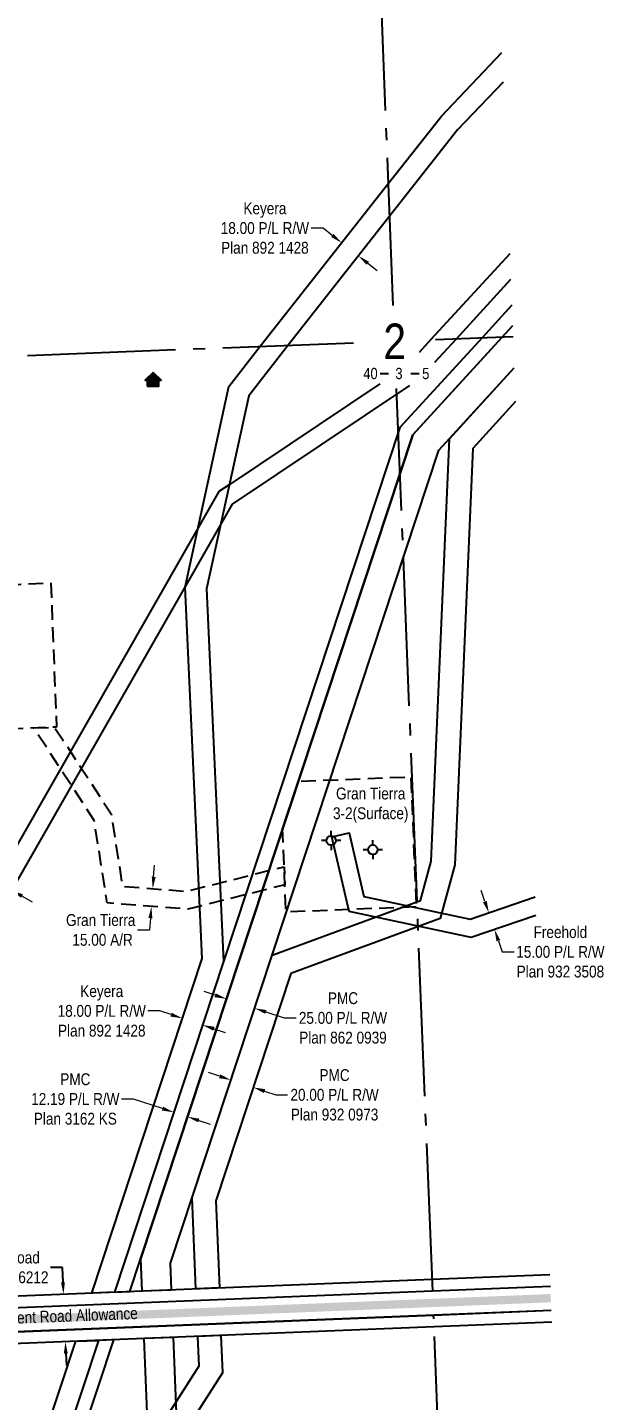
# Model space of a CAD drawing. Extents: x 675519 to 688669, y 5804595 to 5836613.
# Drawn here: x 681575 to 682062, y 5809564 to 5810724 of the extents above; entities that cross this region are included whole.
import ezdxf
from ezdxf.enums import TextEntityAlignment as Align

# ---------------------------------------------------------------- set-up
doc = ezdxf.new("R2010")
doc.units = 0
doc.header["$LTSCALE"] = 5
doc.header["$PDMODE"] = 3
doc.header["$PDSIZE"] = 10
doc.linetypes.add('foc-ACCESSROAD', pattern=[3.75, 2.5, -1.25])
doc.linetypes.add('foc-QUARTERLINE', pattern=[33, 25, -3, 2, -3])
doc.layers.get('Defpoints').update_dxf_attribs({"color": 9})
for name, color, linetype in [('10', 1, 'Continuous'), ('9', 3, 'Continuous'), ('AS-RESIDENCE', 14, 'Continuous'), ('AS-ROADS', 254, 'Continuous'), ('AS-TELUS', 224, 'foc-TEL'), ('F-AR', 190, 'foc-ACCESSROAD'), ('F-RW', 190, 'Continuous'), ('F-WS', 190, 'foc-ACCESSROAD'), ('F-WS-S', 8, 'Continuous'), ('L-QSEC', 8, 'foc-QUARTERLINE'), ('L-ROAD-T', 7, 'Continuous'), ('L-SECLBL', 7, 'Continuous'), ('L-TITLEDB', 4, 'Continuous'), ('L-TITLEDB-T', 4, 'Continuous')]:
    doc.layers.add(name, color=color, linetype=linetype)
for name, color, linetype, lineweight in [('F-AR-T', 190, 'Continuous', 9), ('F-RW-T', 190, 'Continuous', 9), ('F-WS-T', 190, 'Continuous', 9)]:
    doc.layers.add(name, color=color, linetype=linetype, lineweight=lineweight)
doc.styles.add('175L', font='ARIALN.TTF', dxfattribs={"height": 20})
doc.styles.add('80CG', font='ARIALN.TTF', dxfattribs={"height": 10})
doc.styles.add('80L', font='ARIALN.TTF', dxfattribs={"height": 10})
doc.styles.add('foc-LtypeFont', font='ARIALN.TTF', dxfattribs={"height": 7.35})
doc.styles.add('SIMPLEX', font='ARIALN.TTF')
doc.linetypes.add('foc-TEL', pattern='A,2,-1,["T",foc-LtypeFont,S=0.2,R=0,X=-0.425,Y=-0.75],-1.24,8', length=12.24)
doc.linetypes.add('foc-TEL-NOLINE', pattern='A,0,-2,["T",foc-LtypeFont,S=0.2,R=0,X=-0.425,Y=-0.75],-10.24', length=12.24)
doc.dimstyles.new('Compass 5 000', dxfattribs={"dimscale": 5, "dimtxt": 9, "dimasz": 2, "dimexe": 0.2, "dimexo": 0.0625, "dimgap": 0.5, "dimtad": 0, "dimtih": 1, "dimtoh": 1, "dimzin": 0, "dimdsep": 46, "dimtxsty": '80CG', "dimcen": 0.1, "dimse1": 1, "dimse2": 1, "dimclrd": 256, "dimclrt": 256, "dimaunit": 1, "dimadec": 4, "dimazin": 0, "dimtfac": 0.06, "dimtofl": 0, "dimtmove": 0, "dimatfit": 1, "dimfxl": 0.2, "dimtolj": 1, "dimtzin": 0, "dimlwd": -1, "dimarcsym": 0})

# ---------------------------------------------------------------- blocks, each defined once
blk = doc.blocks.new('L-SECLBL')
at = {"layer": '9', "color": 7}
for p, q in [((-5.1, -27.8), (-12.3, -27.8)), ((20.7, -27.8), (13.5, -27.8))]:
    blk.add_line(p, q, dxfattribs=at)
at = {"layer": '10', "color": 2, "style": 'SIMPLEX'}
blk.add_attdef('SEC', text='', height=30, dxfattribs=at).set_placement((0, 0), align=Align.MIDDLE)
at = {"layer": '10', "color": 5, "style": '80L'}
blk.add_attdef('TWP', text='', height=9.5, dxfattribs=at).set_placement((-14.4, -27.4), align=Align.MIDDLE_RIGHT)
blk.add_attdef('RGE', text='', height=9.5, dxfattribs=at).set_placement((3.6, -27.4), align=Align.MIDDLE_CENTER)
blk.add_attdef('MER', text='', height=9.5, dxfattribs=at).set_placement((23.2, -27.4), align=Align.MIDDLE_LEFT)
blk = doc.blocks.new('*D640')
at = {"layer": 'Defpoints', "color": 0, "transparency": 16777216}
for p in [(681840.1, 5810542.5), (681796.7, 5810487.3), (681810.9, 5810476.1)]:
    blk.add_point(p, dxfattribs=at)
at = {"layer": 'F-RW-T', "transparency": 16777216}
for p, q in [((681824.4, 5810554.9), (681814.4, 5810554.9)), ((681832.2, 5810548.7), (681824.4, 5810554.9)), ((681862.1, 5810525.2), (681870, 5810519))]:
    blk.add_line(p, q, dxfattribs=at)
for points in [[(681833.3, 5810550), (681831.2, 5810547.4), (681840.1, 5810542.5)], [(681863.2, 5810526.5), (681861.1, 5810523.9), (681854.3, 5810531.4)]]:
    blk.add_solid(points, dxfattribs=at)
at = {"layer": 'F-RW-T', "transparency": 16777216, "insert": (681775.3, 5810554.9), "char_height": 10, "attachment_point": 5, "style": '80CG'}
blk.add_mtext('\\A1;Keyera\\P18.00 P/L R/W\\PPlan 892 1428', dxfattribs=at)
blk = doc.blocks.new('*D641')
at = {"layer": 'Defpoints', "color": 0, "transparency": 16777216}
for p in [(681651.8, 5810184.1), (681665.1, 5810176.5), (681548.4, 5810003.1)]:
    blk.add_point(p, dxfattribs=at)
at = {"layer": 'F-RW-T', "transparency": 16777216}
for p, q in [((681531, 5810013), (681521, 5810013)), ((681539.7, 5810008), (681531, 5810013)), ((681570.3, 5809990.6), (681579, 5809985.6))]:
    blk.add_line(p, q, dxfattribs=at)
for points in [[(681540.5, 5810009.5), (681538.9, 5810006.6), (681548.4, 5810003.1)], [(681571.1, 5809992), (681569.5, 5809989.1), (681561.6, 5809995.5)]]:
    blk.add_solid(points, dxfattribs=at)
at = {"layer": 'F-RW-T', "transparency": 16777216, "insert": (681481.9, 5810013), "char_height": 10, "attachment_point": 5, "style": '80CG'}
blk.add_mtext('\\A1;BTG\\P15.24 P/L R/W\\PPlan 782 2020', dxfattribs=at)
blk = doc.blocks.new('Gabd')
for p, q in [((-0.81, 0), (-1.62, 0)), ((0, 0.81), (0, 1.62)), ((1.62, 0), (0.81, 0)), ((0, -0.81), (0, -1.62))]:
    blk.add_line(p, q)
blk.add_circle((0, 0), 0.8)
blk = doc.blocks.new('*D643')
at = {"layer": 'Defpoints', "color": 0, "transparency": 16777216}
for p in [(681684.4, 5809996.5), (681679.5, 5809981.9), (681683.2, 5809981.6)]:
    blk.add_point(p, dxfattribs=at)
at = {"layer": 'F-AR-T', "transparency": 16777216}
for p, q in [((681681.4, 5810006.8), (681682.2, 5810016.7)), ((681678.7, 5809971.9), (681677.9, 5809961.9)), ((681677.9, 5809961.9), (681667.9, 5809961.9))]:
    blk.add_line(p, q, dxfattribs=at)
for points in [[(681679.8, 5810006.9), (681683.1, 5810006.6), (681680.6, 5809996.8)], [(681677, 5809972), (681680.3, 5809971.8), (681679.5, 5809981.9)]]:
    blk.add_solid(points, dxfattribs=at)
at = {"layer": 'F-AR-T', "transparency": 16777216, "insert": (681636.7, 5809961.9), "char_height": 10, "attachment_point": 5, "style": '80CG'}
blk.add_mtext('\\A1;Gran Tierra\\P 15.00 A/R', dxfattribs=at)
blk = doc.blocks.new('*D644')
at = {"layer": 'Defpoints', "color": 0, "transparency": 16777216}
for p in [(681559.8, 5809652.4), (681605.3, 5809654.2), (681561.4, 5809612.2)]:
    blk.add_point(p, dxfattribs=at)
at = {"layer": 'L-TITLEDB-T', "transparency": 16777216}
for p, q in [((681604.4, 5809676.8), (681594.4, 5809676.8)), ((681604.9, 5809664.2), (681604.4, 5809676.8)), ((681607.3, 5809604.1), (681607.7, 5809594.1))]:
    blk.add_line(p, q, dxfattribs=at)
for points in [[(681606.5, 5809664.3), (681603.2, 5809664.2), (681605.3, 5809654.2)], [(681608.9, 5809604.1), (681605.6, 5809604), (681606.9, 5809614.1)]]:
    blk.add_solid(points, dxfattribs=at)
at = {"layer": 'L-TITLEDB-T', "transparency": 16777216, "insert": (681555.7, 5809676.8), "char_height": 10, "attachment_point": 5, "style": '80CG'}
blk.add_mtext('\\A1;40.23 Road\\PPlan 032 6212', dxfattribs=at)
blk = doc.blocks.new('*D645')
at = {"layer": 'Defpoints', "color": 0, "transparency": 16777216}
for p in [(681705.6, 5809887.3), (681699, 5809867.2), (681716.1, 5809861.5)]:
    blk.add_point(p, dxfattribs=at)
at = {"layer": 'F-RW-T', "transparency": 16777216}
for p, q in [((681686.6, 5809893.5), (681676.6, 5809893.5)), ((681696.1, 5809890.4), (681686.6, 5809893.5)), ((681732.2, 5809878.5), (681741.7, 5809875.4))]:
    blk.add_line(p, q, dxfattribs=at)
for points in [[(681696.7, 5809892), (681695.6, 5809888.8), (681705.6, 5809887.3)], [(681732.8, 5809880.1), (681731.7, 5809876.9), (681722.7, 5809881.6)]]:
    blk.add_solid(points, dxfattribs=at)
at = {"layer": 'F-RW-T', "transparency": 16777216, "insert": (681637.6, 5809893.5), "char_height": 10, "attachment_point": 5, "style": '80CG'}
blk.add_mtext('\\A1;Keyera\\P18.00 P/L R/W\\PPlan 892 1428', dxfattribs=at)
blk = doc.blocks.new('*D646')
at = {"layer": 'Defpoints', "color": 0, "transparency": 16777216}
for p in [(681698.4, 5809807.9), (681698.4, 5809807.9), (681710, 5809804.1)]:
    blk.add_point(p, dxfattribs=at)
at = {"layer": 'F-RW-T', "transparency": 16777216}
for p, q in [((681664.3, 5809819.1), (681654.3, 5809819.1)), ((681688.9, 5809811), (681664.3, 5809819.1)), ((681719.5, 5809800.9), (681729, 5809797.8))]:
    blk.add_line(p, q, dxfattribs=at)
for points in [[(681689.4, 5809812.6), (681688.4, 5809809.4), (681698.4, 5809807.9)], [(681720, 5809802.5), (681719, 5809799.4), (681710, 5809804.1)]]:
    blk.add_solid(points, dxfattribs=at)
at = {"layer": 'F-RW-T', "transparency": 16777216, "insert": (681615.3, 5809819.1), "char_height": 10, "attachment_point": 5, "style": '80CG'}
blk.add_mtext('\\A1;PMC\\P12.19 P/L R/W\\PPlan 3162 KS', dxfattribs=at)
blk = doc.blocks.new('*D647')
at = {"layer": 'Defpoints', "color": 0, "transparency": 16777216}
for p in [(681743.7, 5809826.5), (681765.5, 5809828.9), (681762.7, 5809820.3)]:
    blk.add_point(p, dxfattribs=at)
at = {"layer": 'F-RW-T', "transparency": 16777216}
for p, q in [((681737.1, 5809838.3), (681727.6, 5809841.4)), ((681775, 5809825.8), (681784.5, 5809822.6)), ((681784.5, 5809822.6), (681794.5, 5809822.6))]:
    blk.add_line(p, q, dxfattribs=at)
for points in [[(681737.6, 5809839.9), (681736.6, 5809836.7), (681746.6, 5809835.2)], [(681775.6, 5809827.4), (681774.5, 5809824.2), (681765.5, 5809828.9)]]:
    blk.add_solid(points, dxfattribs=at)
at = {"layer": 'F-RW-T', "transparency": 16777216, "insert": (681834.1, 5809822.6), "char_height": 10, "attachment_point": 5, "style": '80CG'}
blk.add_mtext('\\A1;PMC\\P20.00 P/L R/W\\PPlan 932 0973', dxfattribs=at)
blk = doc.blocks.new('*D648')
at = {"layer": 'Defpoints', "color": 0, "transparency": 16777216}
for p in [(681746.1, 5809913.4), (681769.8, 5809905.6), (681766.6, 5809895.8)]:
    blk.add_point(p, dxfattribs=at)
at = {"layer": 'F-RW-T', "transparency": 16777216}
for p, q in [((681733.4, 5809906.8), (681723.9, 5809909.9)), ((681776.1, 5809892.7), (681791.7, 5809887.6)), ((681791.7, 5809887.6), (681801.7, 5809887.6))]:
    blk.add_line(p, q, dxfattribs=at)
for points in [[(681733.9, 5809908.4), (681732.8, 5809905.2), (681742.9, 5809903.7)], [(681776.6, 5809894.3), (681775.6, 5809891.1), (681766.6, 5809895.8)]]:
    blk.add_solid(points, dxfattribs=at)
at = {"layer": 'F-RW-T', "transparency": 16777216, "insert": (681841.2, 5809887.6), "char_height": 10, "attachment_point": 5, "style": '80CG'}
blk.add_mtext('\\A1;PMC\\P25.00 P/L R/W\\PPlan 862 0939', dxfattribs=at)
blk = doc.blocks.new('*D649')
at = {"layer": 'Defpoints', "color": 0, "transparency": 16777216}
for p in [(681958.1, 5809974.3), (681962.9, 5809960.2), (681969.1, 5809962.3)]:
    blk.add_point(p, dxfattribs=at)
at = {"layer": 'F-RW-T', "transparency": 16777216}
for p, q in [((681961, 5809985.9), (681957.7, 5809995.4)), ((681972.4, 5809952.8), (681975.7, 5809943.4)), ((681975.7, 5809943.4), (681985.7, 5809943.4))]:
    blk.add_line(p, q, dxfattribs=at)
for points in [[(681962.6, 5809986.4), (681959.4, 5809985.4), (681964.3, 5809976.5)], [(681974, 5809953.4), (681970.8, 5809952.3), (681969.1, 5809962.3)]]:
    blk.add_solid(points, dxfattribs=at)
at = {"layer": 'F-RW-T', "transparency": 16777216, "insert": (682024.7, 5809943.4), "char_height": 10, "attachment_point": 5, "style": '80CG'}
blk.add_mtext('\\A1;Freehold\\P15.00 P/L R/W\\PPlan 932 3508', dxfattribs=at)
blk = doc.blocks.new('*D676')
at = {"layer": 'Defpoints', "color": 0, "transparency": 16777216}
for p in [(681585.3, 5809523), (681580.6, 5809508.6), (681602.4, 5809517.3)]:
    blk.add_point(p, dxfattribs=at)
at = {"layer": 'F-RW-T', "transparency": 16777216}
for p, q in [((681561.6, 5809514.8), (681551.6, 5809514.8)), ((681571.1, 5809511.7), (681561.6, 5809514.8)), ((681607.1, 5809499.7), (681616.6, 5809496.6))]:
    blk.add_line(p, q, dxfattribs=at)
for points in [[(681571.6, 5809513.3), (681570.5, 5809510.1), (681580.6, 5809508.6)], [(681607.7, 5809501.3), (681606.6, 5809498.2), (681597.7, 5809502.9)]]:
    blk.add_solid(points, dxfattribs=at)
at = {"layer": 'F-RW-T', "transparency": 16777216, "insert": (681512.5, 5809514.8), "char_height": 10, "attachment_point": 5, "style": '80CG'}
blk.add_mtext('\\A1;Keyera\\P18.00 P/L R/W\\PPlan 892 1428', dxfattribs=at)
blk = doc.blocks.new('res_occ')
for points in [[(0.1, 0.89), (-1.26, -0.37), (1.46, -0.37)], [(-0.9, -1.43), (1.1, -1.43), (1.1, -0.37), (-0.9, -0.37)]]:
    blk.add_hatch(color=14).paths.add_polyline_path(points)
at = {"color": 14}
for points in [[(0.1, 0.89), (-1.26, -0.37), (1.46, -0.37)], [(-0.9, -1.43), (1.1, -1.43), (1.1, -0.37), (-0.9, -0.37)]]:
    blk.add_lwpolyline(points, close=True, dxfattribs=at)

msp = doc.modelspace()

# ---------------------------------------------------------------- linework, layer by layer
at = {"layer": 'AS-ROADS', "const_width": 6.999, "flags": 128}
msp.add_lwpolyline([(680187.604, 5809577.214), (682016.604, 5809650.855)], dxfattribs=at)
at = {"layer": 'AS-TELUS', "linetype": 'foc-TEL-NOLINE', "flags": 128}
msp.add_lwpolyline([(680187.958, 5809567.903), (682017.043, 5809640.654)], dxfattribs=at)
at = {"layer": 'F-AR', "flags": 128}
msp.add_lwpolyline([(681580.16, 5810132.613), (681597.637, 5810133.297), (681645.603, 5810060.024), (681655.092, 5809998.815), (681709.087, 5809994.576), (681791.521, 5810015.413), (681792.137, 5810000.1), (681710.372, 5809979.432), (681642.089, 5809984.791), (681631.279, 5810054.522)], close=True, dxfattribs=at)
at = {"layer": 'F-RW', "flags": 128}
for points in [[(681744.918, 5810421.06), (681771.424, 5810455.032), (681879.603, 5810592.818), (681924.237, 5810649.553), (681975.318, 5810703.372)], [(681976.306, 5810678.268), (681937.901, 5810637.803), (681795.025, 5810455.956), (681761.62, 5810413.199)], [(681982.016, 5810533.274), (681915.453, 5810460.665), (681905.492, 5810449.702)], [(681918.694, 5810441.546), (681936.886, 5810461.5), (681982.868, 5810511.657)], [(681983.729, 5810489.798), (681958.599, 5810462.347), (681889.324, 5810386.505), (681740.444, 5809935.328), (681648.305, 5809655.991), (681661.318, 5809656.551)], [(681661.318, 5809656.551), (681670.334, 5809683.895), (681900.093, 5810380.223), (681984.413, 5810472.426)], [(681984.413, 5810472.426), (681900.093, 5810380.223), (681670.334, 5809683.895), (681671.427, 5809656.984), (681696.403, 5809657.967)], [(681696.403, 5809657.967), (681695.495, 5809680.381), (681781.389, 5809940.662), (681922.189, 5810367.31), (681985.808, 5810436.889)], [(681986.922, 5810408.496), (681950.665, 5810368.848), (681935.64, 5810016.91), (681923.204, 5809971.538), (681797.299, 5809925.236), (681733.924, 5809733.056), (681736.85, 5809659.559), (681716.888, 5809658.773), (681713.799, 5809735.892), (681781.389, 5809940.662), (681906.601, 5809986.719), (681915.742, 5810020.005), (681931.064, 5810376.996), (681985.809, 5810436.877)], [(681872.245, 5810423.305), (681745.269, 5810338.064), (681736.507, 5810332.27), (681485.898, 5809893.722), (681397.627, 5809739.2), (681367.553, 5809644.816), (681383.691, 5809645.466)], [(681383.691, 5809645.466), (681411.653, 5809733.06), (681530.807, 5809941.633), (681707.95, 5810251.601), (681747.953, 5810321.61), (681897.524, 5810421.933)], [(681761.62, 5810413.199), (681726.022, 5810250.079), (681740.444, 5809935.328), (681648.305, 5809655.991), (681629.091, 5809655.204), (681722.315, 5809937.816), (681707.95, 5810251.601), (681744.918, 5810421.06)], [(682003.955, 5809974.293), (681949.527, 5809955.527), (681846.487, 5809977.584), (681831.856, 5810040.649), (681846.459, 5810044.059), (681858.934, 5809990.257), (681948.576, 5809971.044), (682003.341, 5809989.946)], [(682055.405, 5807547.431), (682048.684, 5808033.443), (682046.557, 5808189.788), (682046.292, 5808210.139), (682039.797, 5808706.668), (681949.444, 5808820.059), (681922.85, 5808853.444), (681922.85, 5808853.444), (681705.344, 5809433.66), (681698.03, 5809617.72), (681673.046, 5809616.713), (681680.659, 5809428.709), (681900.826, 5808840.966), (682014.913, 5808697.783), (682021.599, 5808186.88), (682023.613, 5808033.075), (682030.427, 5807544.41)]]:
    msp.add_lwpolyline(points, dxfattribs=at)
for points in [[(681634.833, 5809615.174), (681540.44, 5809330.121), (681130.905, 5809171.243), (681130.184, 5809190.253), (681355.568, 5809277.608), (681526.024, 5809343.82), (681615.598, 5809614.404)], [(681718.527, 5809618.547), (681719.482, 5809593.437), (681555.193, 5809335.839), (681432.615, 5808965.233), (681431.381, 5808813.177), (681428.538, 5808464.529), (681391.748, 5808335.567), (681198.715, 5808228.801), (681166.847, 5808229.022), (681167.62, 5808208.943), (681203.82, 5808208.765), (681409.071, 5808322.291), (681448.506, 5808461.668), (681451.375, 5808813.979), (681452.575, 5808961.906), (681573.374, 5809327.172), (681739.708, 5809587.965), (681738.477, 5809619.351)], [(681189.776, 5807622.304), (681227.862, 5807756.625), (681297.921, 5808003.714), (681351.448, 5808192.591), (681384.419, 5808308.651), (681428.538, 5808464.529), (681431.381, 5808813.177), (681432.615, 5808965.233), (681555.193, 5809335.839), (681647.848, 5809615.699), (681634.833, 5809615.174), (681540.44, 5809330.121), (681420.498, 5808967.247), (681419.192, 5808812.693), (681416.363, 5808466.276), (681285.11, 5808003.2), (681201.005, 5807706.284), (681188.321, 5807661.579)]]:
    msp.add_lwpolyline(points, close=True, dxfattribs=at)
at = {"layer": 'F-WS', "flags": 128}
msp.add_lwpolyline([(681594.625, 5810255.173), (681599.391, 5810133.365), (681477.583, 5810128.6), (681472.818, 5810250.407)], close=True, dxfattribs=at)
msp.add_lwpolyline([(681902.959, 5809981.464), (681887.974, 5809980.861), (681793.066, 5809977.041), (681791.521, 5810015.413), (681790.235, 5810047.353), (681803.516, 5810087.528), (681898.534, 5810091.353), (681902.958, 5809981.459)], dxfattribs=at)
at = {"layer": 'L-QSEC', "flags": 128}
for points in [[(681883.681, 5810489.448), (681853.186, 5811263.777)], [(681919.276, 5810460.815), (681984.769, 5810463.368)], [(681080.366, 5810427.991), (681850.056, 5810458.111)], [(681916.939, 5809656.739), (681886.458, 5810419.516)], [(681948.9, 5808833.974), (681917.736, 5809636.641)]]:
    msp.add_lwpolyline(points, dxfattribs=at)
at = {"layer": 'L-TITLEDB', "flags": 128}
for points in [[(682016.255, 5809660.743), (681916.892, 5809656.739), (681113.672, 5809624.4), (681113.206, 5809634.452), (681916.477, 5809666.786), (682015.862, 5809670.773)], [(682017.439, 5809630.573), (681918.139, 5809626.59), (681114.821, 5809594.253), (681114.636, 5809599.13), (681114.505, 5809604.304), (681917.736, 5809636.641), (682017.043, 5809640.654)]]:
    msp.add_lwpolyline(points, dxfattribs=at)

# ---------------------------------------------------------------- block references
at = {"layer": 'AS-RESIDENCE', "color": 3, "xscale": 4.999214999999947, "yscale": 4.999214999999947, "zscale": 4.999214999999947}
msp.add_blockref('res_occ', (681680.414, 5810428.434), dxfattribs=at)
at = {"layer": 'F-WS-S', "xscale": 4.999214999999947, "yscale": 4.999214999999947, "zscale": 4.999214999999947}
for p in [(681831.216, 5810037.481), (681866.44, 5810029.764)]:
    msp.add_blockref('Gabd', p, dxfattribs=at)
at = {"layer": 'L-SECLBL', "color": 3, "xscale": 0.999843, "yscale": 0.999843, "zscale": 0.999843}
msp.add_blockref('L-SECLBL', (681884.861, 5810459.473), dxfattribs=at).add_auto_attribs({'SEC': '2', 'TWP': '40', 'RGE': '3', 'MER': '5'})

# ---------------------------------------------------------------- texts
at = {"layer": 'F-WS-T', "insert": (681830.249, 5810082.225), "char_height": 9.99843, "attachment_point": 1, "style": '175L'}
msp.add_mtext_dynamic_manual_height_columns('\\pi5.0779;Gran Tierra\\P\\pi2.5373;3-2(Surface)', width=67.57512, gutter_width=100, heights=[0], dxfattribs=at)
at = {"layer": 'L-ROAD-T', "style": '80L'}
msp.add_text('Government Road Allowance', height=9.99843, rotation=2.213244, dxfattribs=at).set_placement((681593.495, 5809635.401), align=Align.MIDDLE_CENTER)

# ---------------------------------------------------------------- dimensions: what is measured, and where the dimension line sits
at = {"layer": 'F-AR-T'}
dim = msp.add_aligned_dim(p1=(681684.389, 5809996.515), p2=(681683.215, 5809981.563), distance=-3.769, text='Gran Tierra\\P 15.00 A/R', dimstyle='Compass 5 000', dxfattribs=at)
dim.commit()
dim.dimension.update_dxf_attribs({"geometry": '*D643', "text_midpoint": (681636.679, 5809961.92)})
at = {"layer": 'F-RW-T'}
for base, p1, p2, angle, text, picture, middle in [((681840.097, 5810542.5), (681810.892, 5810476.148), (681796.732, 5810487.266), 141.863715, 'Keyera\\P18.00 P/L R/W\\PPlan 892 1428', '*D640', (681775.28, 5810554.85)), ((681548.388, 5810003.073), (681665.058, 5810176.548), (681651.839, 5810184.103), 150.253786, 'BTG\\P15.24 P/L R/W\\PPlan 782 2020', '*D641', (681481.937, 5810012.996)), ((681766.595, 5809895.842), (681746.076, 5809913.445), (681769.819, 5809905.608), 341.733098, 'PMC\\P25.00 P/L R/W\\PPlan 862 0939', '*D648', (681841.236, 5809887.557)), ((681698.408, 5809807.887), (681709.986, 5809804.066), (681698.407, 5809807.885), 161.744918, 'PMC\\P12.19 P/L R/W\\PPlan 3162 KS', '*D646', (681615.264, 5809819.122))]:
    dim = msp.add_linear_dim(base=base, p1=p1, p2=p2, angle=angle, text=text, dimstyle='Compass 5 000', dxfattribs=at)
    dim.commit()
    dim.dimension.update_dxf_attribs({"geometry": picture, "text_midpoint": middle, "dimtype": 161})
for p1, p2, distance, text, picture, middle in [((681958.056, 5809974.316), (681962.94, 5809960.152), 6.553, 'Freehold\\P15.00 P/L R/W\\PPlan 932 3508', '*D649', (682024.74, 5809943.38)), ((681716.099, 5809861.52), (681699.007, 5809867.158), -21.18, 'Keyera\\P18.00 P/L R/W\\PPlan 892 1428', '*D645', (681637.563, 5809893.537)), ((681743.726, 5809826.532), (681762.688, 5809820.279), 9.091, 'PMC\\P20.00 P/L R/W\\PPlan 932 0973', '*D647', (681834.068, 5809822.649)), ((681602.424, 5809517.304), (681585.328, 5809522.964), 15.183, 'Keyera\\P18.00 P/L R/W\\PPlan 892 1428', '*D676', (681512.484, 5809514.836))]:
    dim = msp.add_aligned_dim(p1=p1, p2=p2, distance=distance, text=text, dimstyle='Compass 5 000', dxfattribs=at)
    dim.commit()
    dim.dimension.update_dxf_attribs({"geometry": picture, "text_midpoint": middle})
at = {"layer": 'L-TITLEDB-T'}
dim = msp.add_linear_dim(base=(681605.264, 5809654.247), p1=(681561.413, 5809612.23), p2=(681559.798, 5809652.42), angle=92.30075, text='40.23 Road\\PPlan 032 6212', dimstyle='Compass 5 000', dxfattribs=at)
dim.commit()
dim.dimension.update_dxf_attribs({"geometry": '*D644', "text_midpoint": (681555.653, 5809676.822), "dimtype": 161})

doc.saveas('drawing.dxf')
